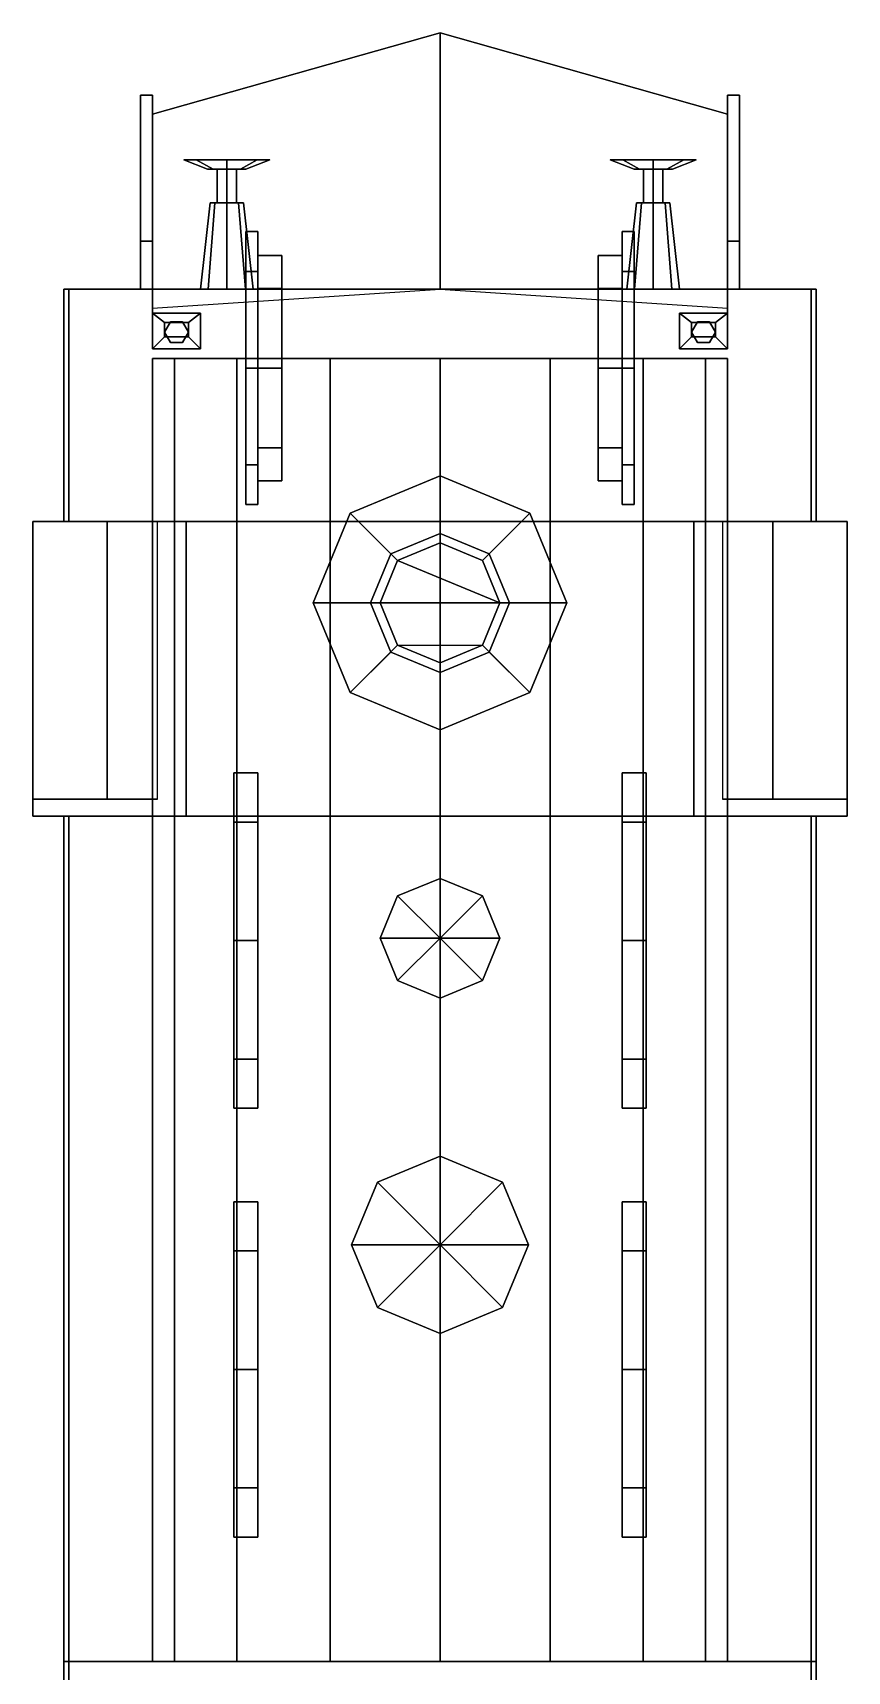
# Model space of a CAD drawing. Extents: x -1.7 to 1.7, y -6.9 to 7.3.
# Drawn here: x -1.7 to 1.7, y 0.47 to 7.31 of the extents above; entities that cross this region are included whole.
import ezdxf

# ---------------------------------------------------------------- set-up
doc = ezdxf.new("R2010")
doc.units = 0
doc.layers.get('0').update_dxf_attribs({"linetype": 'CONTINUOUS'})
doc.layers.add('BUFFER', color=1, linetype='CONTINUOUS')
doc.layers.add('WHEELS', color=2, linetype='CONTINUOUS')

msp = doc.modelspace()

# ---------------------------------------------------------------- linework, layer by layer
for points in [[(0, 7.31, 0.32), (0, 7.31, 0.23), (-1.2, 6.97, 0.23), (-1.2, 6.97, 0.32)], [(0, 6.24, 1.05), (0, 7.31, 0.32), (-1.2, 6.97, 0.32), (-1.2, 6.16, 1.05)], [(0, 7.31, 0.23), (0, 7.31, 0.32), (1.2, 6.97, 0.32), (1.2, 6.97, 0.23)], [(0, 7.31, 0.32), (0, 6.24, 1.05), (1.2, 6.16, 1.05), (1.2, 6.97, 0.32)], [(-1.25, 7.05, 0.24), (-1.25, 7.05, 0.24), (-1.25, 6.44, 1.34), (-1.25, 7.05, 1.22)], [(-1.25, 7.05, 0.24), (-1.25, 6.24, 0.24), (-1.25, 6.24, 1.34), (-1.25, 6.44, 1.34)], [(-1.25, 7.05, 1.22), (-1.25, 6.44, 1.34), (-1.2, 6.44, 1.34), (-1.2, 7.05, 1.22)], [(-1.2, 7.05, 1.22), (-1.2, 7.05, 0.24), (-1.25, 7.05, 0.24), (-1.25, 7.05, 1.22)], [(-1.2, 6.44, 1.34), (-1.2, 7.05, 0.24), (-1.2, 7.05, 0.24), (-1.2, 7.05, 1.22)], [(-1.2, 6.24, 1.34), (-1.2, 6.24, 0.24), (-1.2, 7.05, 0.24), (-1.2, 6.44, 1.34)], [(1.2, 7.05, 0.24), (1.2, 6.24, 0.24), (1.2, 6.24, 1.34), (1.2, 6.44, 1.34)], [(1.25, 7.05, 1.22), (1.25, 7.05, 0.24), (1.2, 7.05, 0.24), (1.2, 7.05, 1.22)], [(1.2, 7.05, 0.24), (1.2, 7.05, 0.24), (1.2, 6.44, 1.34), (1.2, 7.05, 1.22)], [(1.2, 7.05, 1.22), (1.2, 6.44, 1.34), (1.25, 6.44, 1.34), (1.25, 7.05, 1.22)], [(1.25, 6.24, 1.34), (1.25, 6.24, 0.24), (1.25, 7.05, 0.24), (1.25, 6.44, 1.34)], [(1.25, 6.44, 1.34), (1.25, 7.05, 0.24), (1.25, 7.05, 0.24), (1.25, 7.05, 1.22)], [(-1.2, 6.97, 0.32), (-1.2, 6.97, 0.23), (-1.2, 6.92, 0.23), (-1.2, 6.92, 0.32)], [(-1.2, 6.16, 1.05), (-1.2, 6.97, 0.32), (-1.2, 6.92, 0.32), (-1.2, 6.11, 1.05)], [(1.2, 6.97, 0.23), (1.2, 6.97, 0.32), (1.2, 6.92, 0.32), (1.2, 6.92, 0.23)], [(1.2, 6.97, 0.32), (1.2, 6.16, 1.05), (1.2, 6.11, 1.05), (1.2, 6.92, 0.32)], [(-1.25, 6.44, 1.34), (-1.25, 6.24, 1.34), (-1.2, 6.24, 1.34), (-1.2, 6.44, 1.34)], [(1.2, 6.44, 1.34), (1.2, 6.24, 1.34), (1.25, 6.24, 1.34), (1.25, 6.44, 1.34)], [(-1.57, 6.24, 1.05), (-1.57, 5.27, 1.05), (-1.57, 5.27, 1.34), (-1.57, 6.24, 1.34)], [(-1.57, 6.24, 1.34), (-1.57, 5.27, 1.34), (1.57, 5.27, 1.34), (1.57, 6.24, 1.34)], [(1.57, 6.24, 1.34), (1.57, 6.24, 1.05), (-1.57, 6.24, 1.05), (-1.57, 6.24, 1.34)], [(-1.55, 6.24, 1.05), (-1.55, 6.24, 0.2), (-1.57, 6.24, 0.2), (-1.57, 6.24, 1.05)], [(-1.57, 6.24, 0.2), (-1.57, 5.27, 0.2), (-1.57, 5.27, 1.05), (-1.57, 6.24, 1.05)], [(-1.55, 6.24, 0.2), (-1.55, 5.27, 0.2), (-1.57, 5.27, 0.2), (-1.57, 6.24, 0.2)], [(-1.55, 5.27, 1.05), (-1.55, 5.27, 0.2), (-1.55, 6.24, 0.2), (-1.55, 6.24, 1.05)], [(-1.25, 6.24, 1.05), (-1.25, 6.24, 0.24), (-1.2, 6.24, 0.24), (-1.2, 6.24, 1.05)], [(1.2, 6.24, 1.05), (1.2, 6.24, 0.24), (1.25, 6.24, 0.24), (1.25, 6.24, 1.05)], [(1.57, 6.24, 0.2), (1.57, 5.27, 0.2), (1.55, 5.27, 0.2), (1.55, 6.24, 0.2)], [(1.57, 6.24, 1.05), (1.57, 6.24, 0.2), (1.55, 6.24, 0.2), (1.55, 6.24, 1.05)], [(1.55, 6.24, 0.2), (1.55, 5.27, 0.2), (1.55, 5.27, 1.05), (1.55, 6.24, 1.05)], [(1.57, 5.27, 1.34), (1.57, 5.27, 1.05), (1.57, 6.24, 1.05), (1.57, 6.24, 1.34)], [(1.57, 5.27, 1.05), (1.57, 5.27, 0.2), (1.57, 6.24, 0.2), (1.57, 6.24, 1.05)], [(-1.05, 6.1, 1.7), (-1, 6.14, 1.66), (-1.2, 6.14, 1.66), (-1.15, 6.1, 1.7)], [(-1.2, 6.14, 1.66), (-1.2, 5.99, 1.66), (-1.15, 6.04, 1.7), (-1.15, 6.1, 1.7)], [(-1.2, 6.14, 1.46), (-1.2, 5.99, 1.46), (-1.2, 5.99, 1.66), (-1.2, 6.14, 1.66)], [(-1, 6.14, 1.66), (-1, 6.14, 1.46), (-1.2, 6.14, 1.46), (-1.2, 6.14, 1.66)], [(-1.125, 6.1033, 1.34), (-1.15, 6.06, 1.34), (-1.15, 6.06, 1.46), (-1.125, 6.1033, 1.46)], [(-1.15, 6.1, 1.7), (-1.15, 6.1, 1.75), (-1.05, 6.1, 1.75), (-1.05, 6.1, 1.7)], [(-1.05, 6.04, 1.75), (-1.05, 6.1, 1.75), (-1.15, 6.1, 1.75), (-1.15, 6.04, 1.75)], [(-1.15, 6.04, 1.75), (-1.15, 6.1, 1.75), (-1.15, 6.1, 1.7), (-1.15, 6.04, 1.7)], [(-1.075, 6.1033, 1.34), (-1.125, 6.1033, 1.34), (-1.125, 6.1033, 1.46), (-1.075, 6.1033, 1.46)], [(-1.05, 6.06, 1.34), (-1.075, 6.1033, 1.34), (-1.075, 6.1033, 1.46), (-1.05, 6.06, 1.46)], [(-1.05, 6.04, 1.7), (-1, 5.99, 1.66), (-1, 6.14, 1.66), (-1.05, 6.1, 1.7)], [(-1.05, 6.1, 1.7), (-1.05, 6.1, 1.75), (-1.05, 6.04, 1.75), (-1.05, 6.04, 1.7)], [(-1, 5.99, 1.66), (-1, 5.99, 1.46), (-1, 6.14, 1.46), (-1, 6.14, 1.66)], [(1, 6.14, 1.46), (1, 5.99, 1.46), (1, 5.99, 1.66), (1, 6.14, 1.66)], [(1.2, 6.14, 1.66), (1.2, 6.14, 1.46), (1, 6.14, 1.46), (1, 6.14, 1.66)], [(1.15, 6.1, 1.7), (1.2, 6.14, 1.66), (1, 6.14, 1.66), (1.05, 6.1, 1.7)], [(1, 6.14, 1.66), (1, 5.99, 1.66), (1.05, 6.04, 1.7), (1.05, 6.1, 1.7)], [(1.075, 6.1033, 1.34), (1.05, 6.06, 1.34), (1.05, 6.06, 1.46), (1.075, 6.1033, 1.46)], [(1.05, 6.04, 1.75), (1.05, 6.1, 1.75), (1.05, 6.1, 1.7), (1.05, 6.04, 1.7)], [(1.05, 6.1, 1.7), (1.05, 6.1, 1.75), (1.15, 6.1, 1.75), (1.15, 6.1, 1.7)], [(1.15, 6.04, 1.75), (1.15, 6.1, 1.75), (1.05, 6.1, 1.75), (1.05, 6.04, 1.75)], [(1.125, 6.1033, 1.34), (1.075, 6.1033, 1.34), (1.075, 6.1033, 1.46), (1.125, 6.1033, 1.46)], [(1.15, 6.06, 1.34), (1.125, 6.1033, 1.34), (1.125, 6.1033, 1.46), (1.15, 6.06, 1.46)], [(1.15, 6.04, 1.7), (1.2, 5.99, 1.66), (1.2, 6.14, 1.66), (1.15, 6.1, 1.7)], [(1.15, 6.1, 1.7), (1.15, 6.1, 1.75), (1.15, 6.04, 1.75), (1.15, 6.04, 1.7)], [(1.2, 5.99, 1.66), (1.2, 5.99, 1.46), (1.2, 6.14, 1.46), (1.2, 6.14, 1.66)], [(-1.15, 6.04, 1.7), (-1.2, 5.99, 1.66), (-1, 5.99, 1.66), (-1.05, 6.04, 1.7)], [(-1.15, 6.06, 1.34), (-1.125, 6.0167, 1.34), (-1.125, 6.0167, 1.46), (-1.15, 6.06, 1.46)], [(-1.05, 6.04, 1.7), (-1.05, 6.04, 1.75), (-1.15, 6.04, 1.75), (-1.15, 6.04, 1.7)], [(-1.075, 6.0167, 1.34), (-1.05, 6.06, 1.34), (-1.05, 6.06, 1.46), (-1.075, 6.0167, 1.46)], [(1.05, 6.04, 1.7), (1, 5.99, 1.66), (1.2, 5.99, 1.66), (1.15, 6.04, 1.7)], [(1.05, 6.06, 1.34), (1.075, 6.0167, 1.34), (1.075, 6.0167, 1.46), (1.05, 6.06, 1.46)], [(1.15, 6.04, 1.7), (1.15, 6.04, 1.75), (1.05, 6.04, 1.75), (1.05, 6.04, 1.7)], [(1.125, 6.0167, 1.34), (1.15, 6.06, 1.34), (1.15, 6.06, 1.46), (1.125, 6.0167, 1.46)], [(-1.2, 5.99, 1.66), (-1.2, 5.99, 1.46), (-1, 5.99, 1.46), (-1, 5.99, 1.66)], [(-1.125, 6.0167, 1.34), (-1.075, 6.0167, 1.34), (-1.075, 6.0167, 1.46), (-1.125, 6.0167, 1.46)], [(1, 5.99, 1.66), (1, 5.99, 1.46), (1.2, 5.99, 1.46), (1.2, 5.99, 1.66)], [(1.075, 6.0167, 1.34), (1.125, 6.0167, 1.34), (1.125, 6.0167, 1.46), (1.075, 6.0167, 1.46)], [(-1.1087, 5.95, 2.0692), (-1.2, 5.95, 1.61), (-1.2, 0.51, 1.61), (-1.1087, 0.51, 2.0692)], [(-1.2, 5.95, 1.61), (-1.2, 5.95, 1.34), (-1.2, 0.51, 1.34), (-1.2, 0.51, 1.61)], [(1.2, 5.95, 1.61), (1.2, 5.95, 1.34), (-1.2, 5.95, 1.34), (-1.2, 5.95, 1.61)], [(1.1087, 5.95, 2.0692), (1.2, 5.95, 1.61), (-1.2, 5.95, 1.61), (-1.1087, 5.95, 2.0692)], [(-0.8485, 5.95, 2.4585), (-1.1087, 5.95, 2.0692), (-1.1087, 0.51, 2.0692), (-0.8485, 0.51, 2.4585)], [(0.8485, 5.95, 2.4585), (1.1087, 5.95, 2.0692), (-1.1087, 5.95, 2.0692), (-0.8485, 5.95, 2.4585)], [(-0.4592, 5.95, 2.7187), (-0.8485, 5.95, 2.4585), (-0.8485, 0.51, 2.4585), (-0.4592, 0.51, 2.7187)], [(0.4592, 5.95, 2.7187), (0.8485, 5.95, 2.4585), (-0.8485, 5.95, 2.4585), (-0.4592, 5.95, 2.7187)], [(0, 5.95, 2.81), (-0.4592, 5.95, 2.7187), (-0.4592, 0.51, 2.7187), (0, 0.51, 2.81)], [(0, 5.95, 2.81), (0.4592, 5.95, 2.7187), (-0.4592, 5.95, 2.7187), (0, 5.95, 2.81)], [(0.4592, 5.95, 2.7187), (0, 5.95, 2.81), (0, 0.51, 2.81), (0.4592, 0.51, 2.7187)], [(0.8485, 5.95, 2.4585), (0.4592, 5.95, 2.7187), (0.4592, 0.51, 2.7187), (0.8485, 0.51, 2.4585)], [(1.1087, 5.95, 2.0692), (0.8485, 5.95, 2.4585), (0.8485, 0.51, 2.4585), (1.1087, 0.51, 2.0692)], [(1.2, 5.95, 1.61), (1.1087, 5.95, 2.0692), (1.1087, 0.51, 2.0692), (1.2, 0.51, 1.61)], [(1.2, 5.95, 1.34), (1.2, 5.95, 1.61), (1.2, 0.51, 1.61), (1.2, 0.51, 1.34)], [(0, 5.22, 3.26), (-0.2051, 5.1351, 3.26), (-0.3748, 5.3048, 3.84), (0, 5.46, 3.84)], [(0, 5.46, 4.28), (-0.3748, 5.3048, 4.28), (-0.1768, 5.1068, 4.36), (0, 5.18, 4.36)], [(0, 5.46, 3.84), (-0.3748, 5.3048, 3.84), (-0.3748, 5.3048, 4.28), (0, 5.46, 4.28)], [(0.2051, 5.1351, 3.26), (0, 5.22, 3.26), (0, 5.46, 3.84), (0.3748, 5.3048, 3.84)], [(0.3748, 5.3048, 4.28), (0, 5.46, 4.28), (0, 5.18, 4.36), (0.1768, 5.1068, 4.36)], [(0.3748, 5.3048, 3.84), (0, 5.46, 3.84), (0, 5.46, 4.28), (0.3748, 5.3048, 4.28)], [(-1.18, 5.27, 1.7), (-1.2, 5.27, 1.39), (-1.7, 5.27, 1.39), (-1.39, 5.27, 1.7)], [(-1.39, 5.27, 1.7), (-1.7, 5.27, 1.39), (-1.7, 4.11, 1.39), (-1.39, 4.11, 1.7)], [(-1.7, 5.27, 1.39), (-1.7, 5.27, 0.33), (-1.7, 4.04, 0.33), (-1.7, 4.04, 1.39)], [(-1.06, 5.27, 1.39), (-1.06, 5.27, 0.33), (-1.7, 5.27, 0.33), (-1.7, 5.27, 1.39)], [(-1.7, 4.04, 0.33), (-1.7, 5.27, 0.33), (-1.06, 5.27, 0.33), (-1.06, 4.04, 0.33)], [(-1.06, 4.04, 1.39), (-1.06, 5.27, 1.39), (-1.7, 5.27, 1.39), (-1.7, 4.04, 1.39)], [(-1.57, 5.27, 1.34), (-1.57, 5.27, 1.05), (1.57, 5.27, 1.05), (1.57, 5.27, 1.34)], [(-1.57, 5.27, 0.33), (-1.57, 5.27, 0.2), (-1.55, 5.27, 0.2), (-1.55, 5.27, 0.33)], [(-1.18, 4.11, 1.7), (-1.18, 5.27, 1.7), (-1.39, 5.27, 1.7), (-1.39, 4.11, 1.7)], [(-0.2051, 5.1351, 3.26), (-0.29, 4.93, 3.26), (-0.53, 4.93, 3.84), (-0.3748, 5.3048, 3.84)], [(-0.3748, 5.3048, 4.28), (-0.53, 4.93, 4.28), (-0.25, 4.93, 4.36), (-0.1768, 5.1068, 4.36)], [(-0.3748, 5.3048, 3.84), (-0.53, 4.93, 3.84), (-0.53, 4.93, 4.28), (-0.3748, 5.3048, 4.28)], [(0.53, 4.93, 4.28), (0.3748, 5.3048, 4.28), (0.1768, 5.1068, 4.36), (0.25, 4.93, 4.36)], [(0.29, 4.93, 3.26), (0.2051, 5.1351, 3.26), (0.3748, 5.3048, 3.84), (0.53, 4.93, 3.84)], [(0.53, 4.93, 3.84), (0.3748, 5.3048, 3.84), (0.3748, 5.3048, 4.28), (0.53, 4.93, 4.28)], [(1.7, 5.27, 1.39), (1.7, 5.27, 0.33), (1.06, 5.27, 0.33), (1.06, 5.27, 1.39)], [(1.7, 5.27, 0.33), (1.7, 4.04, 0.33), (1.06, 4.04, 0.33), (1.06, 5.27, 0.33)], [(1.06, 5.27, 1.39), (1.06, 4.04, 1.39), (1.7, 4.04, 1.39), (1.7, 5.27, 1.39)], [(1.18, 5.27, 1.7), (1.18, 4.11, 1.7), (1.39, 4.11, 1.7), (1.39, 5.27, 1.7)], [(1.39, 5.27, 1.7), (1.7, 5.27, 1.39), (1.2, 5.27, 1.39), (1.18, 5.27, 1.7)], [(1.39, 4.11, 1.7), (1.7, 4.11, 1.39), (1.7, 5.27, 1.39), (1.39, 5.27, 1.7)], [(1.55, 5.27, 0.33), (1.55, 5.27, 0.2), (1.57, 5.27, 0.2), (1.57, 5.27, 0.33)], [(1.7, 4.04, 1.39), (1.7, 4.04, 0.33), (1.7, 5.27, 0.33), (1.7, 5.27, 1.39)], [(0, 5.22, 2.81), (-0.2051, 5.1351, 2.76), (-0.2051, 5.1351, 3.26), (0, 5.22, 3.26)], [(0.2051, 5.1351, 2.76), (0, 5.22, 2.81), (0, 5.22, 3.26), (0.2051, 5.1351, 3.26)], [(-0.2051, 5.1351, 2.76), (-0.29, 4.93, 2.75), (-0.29, 4.93, 3.26), (-0.2051, 5.1351, 3.26)], [(0, 5.18, 4.36), (-0.1768, 5.1068, 4.36), (-0.1768, 5.1068, 4.56), (0, 5.18, 4.56)], [(0.1768, 5.1068, 4.56), (0, 5.18, 4.56), (-0.1768, 5.1068, 4.56), (0.25, 4.93, 4.56)], [(0.1768, 5.1068, 4.36), (0, 5.18, 4.36), (0, 5.18, 4.56), (0.1768, 5.1068, 4.56)], [(0.29, 4.93, 2.75), (0.2051, 5.1351, 2.76), (0.2051, 5.1351, 3.26), (0.29, 4.93, 3.26)], [(-0.1768, 5.1068, 4.36), (-0.25, 4.93, 4.36), (-0.25, 4.93, 4.56), (-0.1768, 5.1068, 4.56)], [(0.25, 4.93, 4.56), (-0.1768, 5.1068, 4.56), (-0.25, 4.93, 4.56), (0.25, 4.93, 4.56)], [(0.25, 4.93, 4.36), (0.1768, 5.1068, 4.36), (0.1768, 5.1068, 4.56), (0.25, 4.93, 4.56)], [(-0.29, 4.93, 3.26), (-0.2051, 4.7249, 3.26), (-0.3748, 4.5552, 3.84), (-0.53, 4.93, 3.84)], [(-0.53, 4.93, 4.28), (-0.3748, 4.5552, 4.28), (-0.1768, 4.7532, 4.36), (-0.25, 4.93, 4.36)], [(-0.53, 4.93, 3.84), (-0.3748, 4.5552, 3.84), (-0.3748, 4.5552, 4.28), (-0.53, 4.93, 4.28)], [(-0.29, 4.93, 2.75), (-0.2051, 4.7249, 2.76), (-0.2051, 4.7249, 3.26), (-0.29, 4.93, 3.26)], [(-0.25, 4.93, 4.36), (-0.1768, 4.7532, 4.36), (-0.1768, 4.7532, 4.47), (-0.25, 4.93, 4.56)], [(0.25, 4.93, 4.56), (-0.25, 4.93, 4.56), (-0.1768, 4.7532, 4.47), (0.1768, 4.7532, 4.47)], [(0.1768, 4.7532, 4.36), (0.25, 4.93, 4.36), (0.25, 4.93, 4.56), (0.1768, 4.7532, 4.47)], [(0.3748, 4.5552, 4.28), (0.53, 4.93, 4.28), (0.25, 4.93, 4.36), (0.1768, 4.7532, 4.36)], [(0.2051, 4.7249, 3.26), (0.29, 4.93, 3.26), (0.53, 4.93, 3.84), (0.3748, 4.5552, 3.84)], [(0.2051, 4.7249, 2.76), (0.29, 4.93, 2.75), (0.29, 4.93, 3.26), (0.2051, 4.7249, 3.26)], [(0.3748, 4.5552, 3.84), (0.53, 4.93, 3.84), (0.53, 4.93, 4.28), (0.3748, 4.5552, 4.28)], [(-0.3748, 4.5552, 4.28), (0, 4.4, 4.28), (0, 4.68, 4.36), (-0.1768, 4.7532, 4.36)], [(-0.2051, 4.7249, 3.26), (0, 4.64, 3.26), (0, 4.4, 3.84), (-0.3748, 4.5552, 3.84)], [(-0.2051, 4.7249, 2.76), (0, 4.64, 2.81), (0, 4.64, 3.26), (-0.2051, 4.7249, 3.26)], [(-0.1768, 4.7532, 4.36), (0, 4.68, 4.36), (0, 4.68, 4.45), (-0.1768, 4.7532, 4.47)], [(0, 4.68, 4.36), (0.1768, 4.7532, 4.36), (0.1768, 4.7532, 4.47), (0, 4.68, 4.45)], [(0, 4.4, 4.28), (0.3748, 4.5552, 4.28), (0.1768, 4.7532, 4.36), (0, 4.68, 4.36)], [(0, 4.64, 3.26), (0.2051, 4.7249, 3.26), (0.3748, 4.5552, 3.84), (0, 4.4, 3.84)], [(0, 4.64, 2.81), (0.2051, 4.7249, 2.76), (0.2051, 4.7249, 3.26), (0, 4.64, 3.26)], [(-0.3748, 4.5552, 3.84), (0, 4.4, 3.84), (0, 4.4, 4.28), (-0.3748, 4.5552, 4.28)], [(0, 4.4, 3.84), (0.3748, 4.5552, 3.84), (0.3748, 4.5552, 4.28), (0, 4.4, 4.28)], [(-1.39, 4.11, 1.7), (-1.7, 4.11, 1.39), (-1.2, 4.11, 1.39), (-1.18, 4.11, 1.7)], [(1.18, 4.11, 1.7), (1.2, 4.11, 1.39), (1.7, 4.11, 1.39), (1.39, 4.11, 1.7)], [(-1.7, 4.04, 1.39), (-1.7, 4.04, 0.33), (-1.06, 4.04, 0.33), (-1.06, 4.04, 1.39)], [(-1.57, 4.04, 1.05), (-1.57, 0.51, 1.05), (-1.57, 0.51, 1.34), (-1.57, 4.04, 1.34)], [(1.57, 4.04, 1.34), (1.57, 4.04, 1.05), (-1.57, 4.04, 1.05), (-1.57, 4.04, 1.34)], [(-1.57, 4.04, 1.34), (-1.57, 0.51, 1.34), (1.57, 0.51, 1.34), (1.57, 4.04, 1.34)], [(-1.57, 4.04, 0.48), (-1.57, -1.09, 0.48), (-1.57, -1.09, 1.05), (-1.57, 4.04, 1.05)], [(-1.55, 4.04, 0.48), (-1.55, -1.09, 0.48), (-1.57, -1.09, 0.48), (-1.57, 4.04, 0.48)], [(-1.55, -1.09, 1.05), (-1.55, -1.09, 0.48), (-1.55, 4.04, 0.48), (-1.55, 4.04, 1.05)], [(1.06, 4.04, 1.39), (1.06, 4.04, 0.33), (1.7, 4.04, 0.33), (1.7, 4.04, 1.39)], [(1.55, 4.04, 0.48), (1.55, -1.09, 0.48), (1.55, -1.09, 1.05), (1.55, 4.04, 1.05)], [(1.57, 4.04, 0.48), (1.57, -1.09, 0.48), (1.55, -1.09, 0.48), (1.55, 4.04, 0.48)], [(1.57, 0.51, 1.34), (1.57, 0.51, 1.05), (1.57, 4.04, 1.05), (1.57, 4.04, 1.34)], [(1.57, -1.09, 1.05), (1.57, -1.09, 0.48), (1.57, 4.04, 0.48), (1.57, 4.04, 1.05)], [(0, 3.78, 2.81), (-0.1768, 3.7068, 2.77), (-0.1768, 3.7068, 3.18), (0, 3.78, 3.18)], [(0, 3.78, 3.18), (-0.1768, 3.7068, 3.18), (0, 3.53, 3.22)], [(0.1768, 3.7068, 2.77), (0, 3.78, 2.81), (0, 3.78, 3.18), (0.1768, 3.7068, 3.18)], [(0.1768, 3.7068, 3.18), (0, 3.78, 3.18), (0, 3.53, 3.22)], [(-0.1768, 3.7068, 2.77), (-0.25, 3.53, 2.76), (-0.25, 3.53, 3.18), (-0.1768, 3.7068, 3.18)], [(-0.1768, 3.7068, 3.18), (-0.25, 3.53, 3.18), (0, 3.53, 3.22)], [(0.25, 3.53, 3.18), (0.1768, 3.7068, 3.18), (0, 3.53, 3.22)], [(0.25, 3.53, 2.76), (0.1768, 3.7068, 2.77), (0.1768, 3.7068, 3.18), (0.25, 3.53, 3.18)], [(-0.25, 3.53, 2.76), (-0.1768, 3.3532, 2.77), (-0.1768, 3.3532, 3.18), (-0.25, 3.53, 3.18)], [(-0.25, 3.53, 3.18), (-0.1768, 3.3532, 3.18), (0, 3.53, 3.22)], [(-0.1768, 3.3532, 3.18), (0, 3.28, 3.18), (0, 3.53, 3.22)], [(0, 3.28, 3.18), (0.1768, 3.3532, 3.18), (0, 3.53, 3.22)], [(0.1768, 3.3532, 3.18), (0.25, 3.53, 3.18), (0, 3.53, 3.22)], [(0.1768, 3.3532, 2.77), (0.25, 3.53, 2.76), (0.25, 3.53, 3.18), (0.1768, 3.3532, 3.18)], [(-0.1768, 3.3532, 2.77), (0, 3.28, 2.81), (0, 3.28, 3.18), (-0.1768, 3.3532, 3.18)], [(0, 3.28, 2.81), (0.1768, 3.3532, 2.77), (0.1768, 3.3532, 3.18), (0, 3.28, 3.18)], [(0, 2.62, 2.81), (-0.2616, 2.5116, 2.75), (-0.2616, 2.5116, 3.64), (0, 2.62, 3.64)], [(0, 2.62, 3.64), (-0.2616, 2.5116, 3.64), (0, 2.25, 3.71)], [(0.2616, 2.5116, 2.75), (0, 2.62, 2.81), (0, 2.62, 3.64), (0.2616, 2.5116, 3.64)], [(0.2616, 2.5116, 3.64), (0, 2.62, 3.64), (0, 2.25, 3.71)], [(-0.2616, 2.5116, 2.75), (-0.37, 2.25, 2.73), (-0.37, 2.25, 3.64), (-0.2616, 2.5116, 3.64)], [(-0.2616, 2.5116, 3.64), (-0.37, 2.25, 3.64), (0, 2.25, 3.71)], [(0.37, 2.25, 3.64), (0.2616, 2.5116, 3.64), (0, 2.25, 3.71)], [(0.37, 2.25, 2.73), (0.2616, 2.5116, 2.75), (0.2616, 2.5116, 3.64), (0.37, 2.25, 3.64)], [(-0.37, 2.25, 2.73), (-0.2616, 1.9884, 2.75), (-0.2616, 1.9884, 3.64), (-0.37, 2.25, 3.64)], [(-0.37, 2.25, 3.64), (-0.2616, 1.9884, 3.64), (0, 2.25, 3.71)], [(-0.2616, 1.9884, 3.64), (0, 1.88, 3.64), (0, 2.25, 3.71)], [(0, 1.88, 3.64), (0.2616, 1.9884, 3.64), (0, 2.25, 3.71)], [(0.2616, 1.9884, 3.64), (0.37, 2.25, 3.64), (0, 2.25, 3.71)], [(0.2616, 1.9884, 2.75), (0.37, 2.25, 2.73), (0.37, 2.25, 3.64), (0.2616, 1.9884, 3.64)], [(-0.2616, 1.9884, 2.75), (0, 1.88, 2.81), (0, 1.88, 3.64), (-0.2616, 1.9884, 3.64)], [(0, 1.88, 2.81), (0.2616, 1.9884, 2.75), (0.2616, 1.9884, 3.64), (0, 1.88, 3.64)], [(-1.57, 0.51, 1.05), (-1.57, -6.08, 1.05), (-1.57, -6.08, 2.64), (-1.57, -5.45, 2.64)], [(-1.57, 0.51, 1.05), (-1.57, -5.45, 2.64), (-1.57, -5.45, 3.49), (-1.57, 0.51, 3.49)], [(-1.57, 0.51, 3.49), (-1.57, -5.45, 3.49), (1.57, -5.45, 3.49), (1.57, 0.51, 3.49)], [(1.57, 0.51, 3.49), (1.57, 0.51, 1.34), (-1.57, 0.51, 1.34), (-1.57, 0.51, 3.49)], [(1.57, -6.08, 2.64), (1.57, -6.08, 1.05), (1.57, 0.51, 1.05), (1.57, -5.45, 2.64)], [(1.57, -5.45, 3.49), (1.57, -5.45, 2.64), (1.57, 0.51, 1.05), (1.57, 0.51, 3.49)]]:
    msp.add_3dface(points)
at = {"layer": 'BUFFER'}
for points in [[(-0.97, 6.74, 1.23), (-0.9466, 6.74, 1.2866), (-1.0173, 6.78, 1.3573), (-1.07, 6.78, 1.23)], [(-0.9466, 6.74, 1.1734), (-0.97, 6.74, 1.23), (-1.07, 6.78, 1.23), (-1.0173, 6.78, 1.1027)], [(-1.0173, 6.78, 1.3573), (-0.89, 6.78, 1.05), (-1.0173, 6.78, 1.1027), (-1.07, 6.78, 1.23)], [(-0.9466, 6.74, 1.2866), (-0.89, 6.74, 1.31), (-0.89, 6.78, 1.41), (-1.0173, 6.78, 1.3573)], [(-0.89, 6.78, 1.41), (-0.7627, 6.78, 1.1027), (-0.89, 6.78, 1.05), (-1.0173, 6.78, 1.3573)], [(-0.89, 6.74, 1.15), (-0.9466, 6.74, 1.1734), (-1.0173, 6.78, 1.1027), (-0.89, 6.78, 1.05)], [(-0.89, 6.74, 1.31), (-0.8334, 6.74, 1.2866), (-0.7627, 6.78, 1.3573), (-0.89, 6.78, 1.41)], [(-0.7627, 6.78, 1.3573), (-0.71, 6.78, 1.23), (-0.7627, 6.78, 1.1027), (-0.89, 6.78, 1.41)], [(-0.8334, 6.74, 1.1734), (-0.89, 6.74, 1.15), (-0.89, 6.78, 1.05), (-0.7627, 6.78, 1.1027)], [(-0.8334, 6.74, 1.2866), (-0.81, 6.74, 1.23), (-0.71, 6.78, 1.23), (-0.7627, 6.78, 1.3573)], [(-0.81, 6.74, 1.23), (-0.8334, 6.74, 1.1734), (-0.7627, 6.78, 1.1027), (-0.71, 6.78, 1.23)], [(0.81, 6.74, 1.23), (0.8334, 6.74, 1.2866), (0.7627, 6.78, 1.3573), (0.71, 6.78, 1.23)], [(0.8334, 6.74, 1.1734), (0.81, 6.74, 1.23), (0.71, 6.78, 1.23), (0.7627, 6.78, 1.1027)], [(0.7627, 6.78, 1.3573), (0.89, 6.78, 1.05), (0.7627, 6.78, 1.1027), (0.71, 6.78, 1.23)], [(0.89, 6.78, 1.41), (1.0173, 6.78, 1.1027), (0.89, 6.78, 1.05), (0.7627, 6.78, 1.3573)], [(0.8334, 6.74, 1.2866), (0.89, 6.74, 1.31), (0.89, 6.78, 1.41), (0.7627, 6.78, 1.3573)], [(0.89, 6.74, 1.15), (0.8334, 6.74, 1.1734), (0.7627, 6.78, 1.1027), (0.89, 6.78, 1.05)], [(1.0173, 6.78, 1.3573), (1.07, 6.78, 1.23), (1.0173, 6.78, 1.1027), (0.89, 6.78, 1.41)], [(0.89, 6.74, 1.31), (0.9466, 6.74, 1.2866), (1.0173, 6.78, 1.3573), (0.89, 6.78, 1.41)], [(0.9466, 6.74, 1.1734), (0.89, 6.74, 1.15), (0.89, 6.78, 1.05), (1.0173, 6.78, 1.1027)], [(0.9466, 6.74, 1.2866), (0.97, 6.74, 1.23), (1.07, 6.78, 1.23), (1.0173, 6.78, 1.3573)], [(0.97, 6.74, 1.23), (0.9466, 6.74, 1.1734), (1.0173, 6.78, 1.1027), (1.07, 6.78, 1.23)], [(-0.89, 6.74, 1.15), (-0.9466, 6.74, 1.2866), (-0.97, 6.74, 1.23), (-0.9466, 6.74, 1.1734)], [(-0.8334, 6.74, 1.1734), (-0.89, 6.74, 1.31), (-0.9466, 6.74, 1.2866), (-0.89, 6.74, 1.15)], [(-0.89, 6.74, 1.27), (-0.93, 6.74, 1.23), (-0.93, 6.6, 1.23), (-0.89, 6.6, 1.27)], [(-0.93, 6.74, 1.23), (-0.89, 6.74, 1.19), (-0.89, 6.6, 1.19), (-0.93, 6.6, 1.23)], [(-0.81, 6.74, 1.23), (-0.8334, 6.74, 1.2866), (-0.89, 6.74, 1.31), (-0.8334, 6.74, 1.1734)], [(-0.85, 6.74, 1.23), (-0.89, 6.74, 1.27), (-0.89, 6.6, 1.27), (-0.85, 6.6, 1.23)], [(-0.89, 6.74, 1.19), (-0.85, 6.74, 1.23), (-0.85, 6.6, 1.23), (-0.89, 6.6, 1.19)], [(0.89, 6.74, 1.15), (0.8334, 6.74, 1.2866), (0.81, 6.74, 1.23), (0.8334, 6.74, 1.1734)], [(0.9466, 6.74, 1.1734), (0.89, 6.74, 1.31), (0.8334, 6.74, 1.2866), (0.89, 6.74, 1.15)], [(0.85, 6.74, 1.23), (0.89, 6.74, 1.19), (0.89, 6.6, 1.19), (0.85, 6.6, 1.23)], [(0.89, 6.74, 1.27), (0.85, 6.74, 1.23), (0.85, 6.6, 1.23), (0.89, 6.6, 1.27)], [(0.97, 6.74, 1.23), (0.9466, 6.74, 1.2866), (0.89, 6.74, 1.31), (0.9466, 6.74, 1.1734)], [(0.89, 6.74, 1.19), (0.93, 6.74, 1.23), (0.93, 6.6, 1.23), (0.89, 6.6, 1.19)], [(0.93, 6.74, 1.23), (0.89, 6.74, 1.27), (0.89, 6.6, 1.27), (0.93, 6.6, 1.23)], [(-1, 6.24, 1.23), (-0.9678, 6.24, 1.3078), (-0.9395, 6.6, 1.2795), (-0.96, 6.6, 1.23)], [(-0.9678, 6.24, 1.1522), (-1, 6.24, 1.23), (-0.96, 6.6, 1.23), (-0.9395, 6.6, 1.1805)], [(-0.9678, 6.24, 1.3078), (-0.89, 6.24, 1.34), (-0.89, 6.6, 1.3), (-0.9395, 6.6, 1.2795)], [(-0.89, 6.24, 1.12), (-0.9678, 6.24, 1.1522), (-0.9395, 6.6, 1.1805), (-0.89, 6.6, 1.16)], [(-0.96, 6.6, 1.23), (-0.9395, 6.6, 1.2795), (-0.89, 6.6, 1.3), (-0.9395, 6.6, 1.1805)], [(-0.9395, 6.6, 1.1805), (-0.89, 6.6, 1.3), (-0.8405, 6.6, 1.2795), (-0.89, 6.6, 1.16)], [(-0.89, 6.24, 1.34), (-0.8122, 6.24, 1.3078), (-0.8405, 6.6, 1.2795), (-0.89, 6.6, 1.3)], [(-0.8122, 6.24, 1.1522), (-0.89, 6.24, 1.12), (-0.89, 6.6, 1.16), (-0.8405, 6.6, 1.1805)], [(-0.89, 6.6, 1.16), (-0.8405, 6.6, 1.2795), (-0.82, 6.6, 1.23), (-0.8405, 6.6, 1.1805)], [(-0.8122, 6.24, 1.3078), (-0.78, 6.24, 1.23), (-0.82, 6.6, 1.23), (-0.8405, 6.6, 1.2795)], [(-0.78, 6.24, 1.23), (-0.8122, 6.24, 1.1522), (-0.8405, 6.6, 1.1805), (-0.82, 6.6, 1.23)], [(0.78, 6.24, 1.23), (0.8122, 6.24, 1.3078), (0.8405, 6.6, 1.2795), (0.82, 6.6, 1.23)], [(0.8122, 6.24, 1.1522), (0.78, 6.24, 1.23), (0.82, 6.6, 1.23), (0.8405, 6.6, 1.1805)], [(0.8122, 6.24, 1.3078), (0.89, 6.24, 1.34), (0.89, 6.6, 1.3), (0.8405, 6.6, 1.2795)], [(0.89, 6.24, 1.12), (0.8122, 6.24, 1.1522), (0.8405, 6.6, 1.1805), (0.89, 6.6, 1.16)], [(0.82, 6.6, 1.23), (0.8405, 6.6, 1.2795), (0.89, 6.6, 1.3), (0.8405, 6.6, 1.1805)], [(0.8405, 6.6, 1.1805), (0.89, 6.6, 1.3), (0.9395, 6.6, 1.2795), (0.89, 6.6, 1.16)], [(0.89, 6.24, 1.34), (0.9678, 6.24, 1.3078), (0.9395, 6.6, 1.2795), (0.89, 6.6, 1.3)], [(0.89, 6.6, 1.16), (0.9395, 6.6, 1.2795), (0.96, 6.6, 1.23), (0.9395, 6.6, 1.1805)], [(0.9678, 6.24, 1.1522), (0.89, 6.24, 1.12), (0.89, 6.6, 1.16), (0.9395, 6.6, 1.1805)], [(0.9678, 6.24, 1.3078), (1, 6.24, 1.23), (0.96, 6.6, 1.23), (0.9395, 6.6, 1.2795)], [(1, 6.24, 1.23), (0.9678, 6.24, 1.1522), (0.9395, 6.6, 1.1805), (0.96, 6.6, 1.23)]]:
    msp.add_3dface(points, dxfattribs=at)
at = {"layer": 'WHEELS'}
for points in [[(-0.81, 5.34, 0.47), (-0.81, 6.3131, 0.8731), (-0.81, 6.48, 0.47), (-0.81, 5.5069, 0.0669)], [(-0.76, 6.3131, 0.8731), (-0.76, 6.48, 0.47), (-0.81, 6.48, 0.47), (-0.81, 6.3131, 0.8731)], [(-0.76, 6.48, 0.47), (-0.76, 6.3131, 0.0669), (-0.81, 6.3131, 0.0669), (-0.81, 6.48, 0.47)], [(-0.81, 5.5069, 0.0669), (-0.81, 6.48, 0.47), (-0.81, 6.3131, 0.0669), (-0.81, 5.91, -0.1)], [(-0.76, 6.2423, 0.8023), (-0.76, 6.38, 0.47), (-0.76, 6.48, 0.47), (-0.76, 6.3131, 0.8731)], [(-0.76, 6.38, 0.47), (-0.76, 6.2423, 0.1377), (-0.76, 6.3131, 0.0669), (-0.76, 6.48, 0.47)], [(0.76, 6.48, 0.47), (0.76, 6.3131, 0.8731), (0.81, 6.3131, 0.8731), (0.81, 6.48, 0.47)], [(0.76, 6.38, 0.47), (0.76, 6.2423, 0.8023), (0.76, 6.3131, 0.8731), (0.76, 6.48, 0.47)], [(0.76, 6.3131, 0.0669), (0.76, 6.48, 0.47), (0.81, 6.48, 0.47), (0.81, 6.3131, 0.0669)], [(0.76, 6.2423, 0.1377), (0.76, 6.38, 0.47), (0.76, 6.48, 0.47), (0.76, 6.3131, 0.0669)], [(0.81, 6.48, 0.47), (0.81, 5.5069, 0.8731), (0.81, 5.34, 0.47), (0.81, 6.3131, 0.0669)], [(0.81, 6.3131, 0.8731), (0.81, 5.91, 1.04), (0.81, 5.5069, 0.8731), (0.81, 6.48, 0.47)], [(-0.66, 6.38, 0.47), (-0.66, 6.2423, 0.1377), (-0.76, 6.2423, 0.1377), (-0.76, 6.38, 0.47)], [(-0.66, 6.2423, 0.8023), (-0.66, 6.38, 0.47), (-0.76, 6.38, 0.47), (-0.76, 6.2423, 0.8023)], [(-0.66, 6.38, 0.47), (-0.66, 5.5777, 0.1377), (-0.66, 5.91), (-0.66, 6.2423, 0.1377)], [(-0.66, 6.2423, 0.8023), (-0.66, 5.44, 0.47), (-0.66, 5.5777, 0.1377), (-0.66, 6.38, 0.47)], [(0.66, 5.91, 0.94), (0.66, 6.2423, 0.8023), (0.66, 6.38, 0.47), (0.66, 5.5777, 0.8023)], [(0.66, 6.2423, 0.1377), (0.66, 6.38, 0.47), (0.76, 6.38, 0.47), (0.76, 6.2423, 0.1377)], [(0.66, 5.5777, 0.8023), (0.66, 6.38, 0.47), (0.66, 6.2423, 0.1377), (0.66, 5.44, 0.47)], [(0.66, 6.38, 0.47), (0.66, 6.2423, 0.8023), (0.76, 6.2423, 0.8023), (0.76, 6.38, 0.47)], [(-0.81, 5.5069, 0.8731), (-0.81, 5.91, 1.04), (-0.81, 6.3131, 0.8731), (-0.81, 5.34, 0.47)], [(-0.76, 6.3131, 0.0669), (-0.76, 5.91, -0.1), (-0.81, 5.91, -0.1), (-0.81, 6.3131, 0.0669)], [(-0.76, 5.91, 1.04), (-0.76, 6.3131, 0.8731), (-0.81, 6.3131, 0.8731), (-0.81, 5.91, 1.04)], [(-0.76, 5.91, 0.94), (-0.76, 6.2423, 0.8023), (-0.76, 6.3131, 0.8731), (-0.76, 5.91, 1.04)], [(-0.76, 6.2423, 0.1377), (-0.76, 5.91), (-0.76, 5.91, -0.1), (-0.76, 6.3131, 0.0669)], [(0.76, 6.2423, 0.8023), (0.76, 5.91, 0.94), (0.76, 5.91, 1.04), (0.76, 6.3131, 0.8731)], [(0.76, 5.91, -0.1), (0.76, 6.3131, 0.0669), (0.81, 6.3131, 0.0669), (0.81, 5.91, -0.1)], [(0.76, 5.91), (0.76, 6.2423, 0.1377), (0.76, 6.3131, 0.0669), (0.76, 5.91, -0.1)], [(0.76, 6.3131, 0.8731), (0.76, 5.91, 1.04), (0.81, 5.91, 1.04), (0.81, 6.3131, 0.8731)], [(0.81, 6.3131, 0.0669), (0.81, 5.34, 0.47), (0.81, 5.5069, 0.0669), (0.81, 5.91, -0.1)], [(-0.66, 5.91, 0.94), (-0.66, 6.2423, 0.8023), (-0.76, 6.2423, 0.8023), (-0.76, 5.91, 0.94)], [(-0.66, 6.2423, 0.1377), (-0.66, 5.91), (-0.76, 5.91), (-0.76, 6.2423, 0.1377)], [(-0.66, 5.91, 0.94), (-0.66, 5.5777, 0.8023), (-0.66, 5.44, 0.47), (-0.66, 6.2423, 0.8023)], [(0.66, 6.2423, 0.8023), (0.66, 5.91, 0.94), (0.76, 5.91, 0.94), (0.76, 6.2423, 0.8023)], [(0.66, 5.44, 0.47), (0.66, 6.2423, 0.1377), (0.66, 5.91), (0.66, 5.5777, 0.1377)], [(0.66, 5.91), (0.66, 6.2423, 0.1377), (0.76, 6.2423, 0.1377), (0.76, 5.91)], [(-0.76, 5.91, -0.1), (-0.76, 5.5069, 0.0669), (-0.81, 5.5069, 0.0669), (-0.81, 5.91, -0.1)], [(-0.76, 5.5069, 0.8731), (-0.76, 5.91, 1.04), (-0.81, 5.91, 1.04), (-0.81, 5.5069, 0.8731)], [(-0.66, 5.5777, 0.8023), (-0.66, 5.91, 0.94), (-0.76, 5.91, 0.94), (-0.76, 5.5777, 0.8023)], [(-0.76, 5.5777, 0.8023), (-0.76, 5.91, 0.94), (-0.76, 5.91, 1.04), (-0.76, 5.5069, 0.8731)], [(-0.66, 5.91), (-0.66, 5.5777, 0.1377), (-0.76, 5.5777, 0.1377), (-0.76, 5.91)], [(-0.76, 5.91), (-0.76, 5.5777, 0.1377), (-0.76, 5.5069, 0.0669), (-0.76, 5.91, -0.1)], [(0.66, 5.91, 0.94), (0.66, 5.5777, 0.8023), (0.76, 5.5777, 0.8023), (0.76, 5.91, 0.94)], [(0.66, 5.5777, 0.1377), (0.66, 5.91), (0.76, 5.91), (0.76, 5.5777, 0.1377)], [(0.76, 5.91, 0.94), (0.76, 5.5777, 0.8023), (0.76, 5.5069, 0.8731), (0.76, 5.91, 1.04)], [(0.76, 5.5069, 0.0669), (0.76, 5.91, -0.1), (0.81, 5.91, -0.1), (0.81, 5.5069, 0.0669)], [(0.76, 5.5777, 0.1377), (0.76, 5.91), (0.76, 5.91, -0.1), (0.76, 5.5069, 0.0669)], [(0.76, 5.91, 1.04), (0.76, 5.5069, 0.8731), (0.81, 5.5069, 0.8731), (0.81, 5.91, 1.04)], [(-0.76, 5.44, 0.47), (-0.76, 5.5777, 0.8023), (-0.76, 5.5069, 0.8731), (-0.76, 5.34, 0.47)], [(-0.76, 5.5777, 0.1377), (-0.76, 5.44, 0.47), (-0.76, 5.34, 0.47), (-0.76, 5.5069, 0.0669)], [(-0.66, 5.5777, 0.1377), (-0.66, 5.44, 0.47), (-0.76, 5.44, 0.47), (-0.76, 5.5777, 0.1377)], [(-0.66, 5.44, 0.47), (-0.66, 5.5777, 0.8023), (-0.76, 5.5777, 0.8023), (-0.76, 5.44, 0.47)], [(0.66, 5.44, 0.47), (0.66, 5.5777, 0.1377), (0.76, 5.5777, 0.1377), (0.76, 5.44, 0.47)], [(0.66, 5.5777, 0.8023), (0.66, 5.44, 0.47), (0.76, 5.44, 0.47), (0.76, 5.5777, 0.8023)], [(0.76, 5.5777, 0.8023), (0.76, 5.44, 0.47), (0.76, 5.34, 0.47), (0.76, 5.5069, 0.8731)], [(0.76, 5.44, 0.47), (0.76, 5.5777, 0.1377), (0.76, 5.5069, 0.0669), (0.76, 5.34, 0.47)], [(-0.76, 5.34, 0.47), (-0.76, 5.5069, 0.8731), (-0.81, 5.5069, 0.8731), (-0.81, 5.34, 0.47)], [(-0.76, 5.5069, 0.0669), (-0.76, 5.34, 0.47), (-0.81, 5.34, 0.47), (-0.81, 5.5069, 0.0669)], [(0.76, 5.5069, 0.8731), (0.76, 5.34, 0.47), (0.81, 5.34, 0.47), (0.81, 5.5069, 0.8731)], [(0.76, 5.34, 0.47), (0.76, 5.5069, 0.0669), (0.81, 5.5069, 0.0669), (0.81, 5.34, 0.47)], [(-0.76, 4.015, 1.195), (-0.76, 4.22, 0.7), (-0.86, 4.22, 0.7), (-0.86, 4.015, 1.195)], [(-0.76, 4.22, 0.7), (-0.76, 4.015, 0.205), (-0.86, 4.015, 0.205), (-0.86, 4.22, 0.7)], [(-0.86, 2.82, 0.7), (-0.86, 4.015, 1.195), (-0.86, 4.22, 0.7), (-0.86, 3.025, 0.205)], [(-0.86, 3.025, 0.205), (-0.86, 4.22, 0.7), (-0.86, 4.015, 0.205), (-0.86, 3.52)], [(-0.76, 3.025, 1.195), (-0.76, 4.22, 0.7), (-0.76, 4.015, 1.195), (-0.76, 3.52, 1.4)], [(-0.76, 2.82, 0.7), (-0.76, 4.015, 0.205), (-0.76, 4.22, 0.7), (-0.76, 3.025, 1.195)], [(0.76, 2.82, 0.7), (0.76, 4.015, 1.195), (0.76, 4.22, 0.7), (0.76, 3.025, 0.205)], [(0.86, 4.015, 1.195), (0.86, 4.22, 0.7), (0.76, 4.22, 0.7), (0.76, 4.015, 1.195)], [(0.76, 3.025, 0.205), (0.76, 4.22, 0.7), (0.76, 4.015, 0.205), (0.76, 3.52)], [(0.86, 4.22, 0.7), (0.86, 4.015, 0.205), (0.76, 4.015, 0.205), (0.76, 4.22, 0.7)], [(0.86, 2.82, 0.7), (0.86, 4.015, 0.205), (0.86, 4.22, 0.7), (0.86, 3.025, 1.195)], [(0.86, 3.025, 1.195), (0.86, 4.22, 0.7), (0.86, 4.015, 1.195), (0.86, 3.52, 1.4)], [(-0.76, 3.52, 1.4), (-0.76, 4.015, 1.195), (-0.86, 4.015, 1.195), (-0.86, 3.52, 1.4)], [(-0.76, 4.015, 0.205), (-0.76, 3.52), (-0.86, 3.52), (-0.86, 4.015, 0.205)], [(-0.86, 3.025, 1.195), (-0.86, 3.52, 1.4), (-0.86, 4.015, 1.195), (-0.86, 2.82, 0.7)], [(-0.76, 3.025, 0.205), (-0.76, 3.52), (-0.76, 4.015, 0.205), (-0.76, 2.82, 0.7)], [(0.76, 3.025, 1.195), (0.76, 3.52, 1.4), (0.76, 4.015, 1.195), (0.76, 2.82, 0.7)], [(0.86, 4.015, 0.205), (0.86, 3.52), (0.76, 3.52), (0.76, 4.015, 0.205)], [(0.86, 3.52, 1.4), (0.86, 4.015, 1.195), (0.76, 4.015, 1.195), (0.76, 3.52, 1.4)], [(0.86, 3.025, 0.205), (0.86, 3.52), (0.86, 4.015, 0.205), (0.86, 2.82, 0.7)], [(-0.76, 3.025, 1.195), (-0.76, 3.52, 1.4), (-0.86, 3.52, 1.4), (-0.86, 3.025, 1.195)], [(-0.76, 3.52), (-0.76, 3.025, 0.205), (-0.86, 3.025, 0.205), (-0.86, 3.52)], [(0.86, 3.52), (0.86, 3.025, 0.205), (0.76, 3.025, 0.205), (0.76, 3.52)], [(0.86, 3.025, 1.195), (0.86, 3.52, 1.4), (0.76, 3.52, 1.4), (0.76, 3.025, 1.195)], [(-0.76, 2.82, 0.7), (-0.76, 3.025, 1.195), (-0.86, 3.025, 1.195), (-0.86, 2.82, 0.7)], [(-0.76, 3.025, 0.205), (-0.76, 2.82, 0.7), (-0.86, 2.82, 0.7), (-0.86, 3.025, 0.205)], [(0.86, 2.82, 0.7), (0.86, 3.025, 1.195), (0.76, 3.025, 1.195), (0.76, 2.82, 0.7)], [(0.86, 3.025, 0.205), (0.86, 2.82, 0.7), (0.76, 2.82, 0.7), (0.76, 3.025, 0.205)], [(-0.86, 1.03, 0.7), (-0.86, 2.225, 1.195), (-0.86, 2.43, 0.7), (-0.86, 1.235, 0.205)], [(-0.76, 2.225, 1.195), (-0.76, 2.43, 0.7), (-0.86, 2.43, 0.7), (-0.86, 2.225, 1.195)], [(-0.86, 1.235, 0.205), (-0.86, 2.43, 0.7), (-0.86, 2.225, 0.205), (-0.86, 1.73)], [(-0.76, 2.43, 0.7), (-0.76, 2.225, 0.205), (-0.86, 2.225, 0.205), (-0.86, 2.43, 0.7)], [(-0.76, 1.03, 0.7), (-0.76, 2.225, 0.205), (-0.76, 2.43, 0.7), (-0.76, 1.235, 1.195)], [(-0.76, 1.235, 1.195), (-0.76, 2.43, 0.7), (-0.76, 2.225, 1.195), (-0.76, 1.73, 1.4)], [(0.86, 2.225, 1.195), (0.86, 2.43, 0.7), (0.76, 2.43, 0.7), (0.76, 2.225, 1.195)], [(0.76, 1.03, 0.7), (0.76, 2.225, 1.195), (0.76, 2.43, 0.7), (0.76, 1.235, 0.205)], [(0.86, 2.43, 0.7), (0.86, 2.225, 0.205), (0.76, 2.225, 0.205), (0.76, 2.43, 0.7)], [(0.76, 1.235, 0.205), (0.76, 2.43, 0.7), (0.76, 2.225, 0.205), (0.76, 1.73)], [(0.86, 1.235, 1.195), (0.86, 2.43, 0.7), (0.86, 2.225, 1.195), (0.86, 1.73, 1.4)], [(0.86, 1.03, 0.7), (0.86, 2.225, 0.205), (0.86, 2.43, 0.7), (0.86, 1.235, 1.195)], [(-0.86, 1.235, 1.195), (-0.86, 1.73, 1.4), (-0.86, 2.225, 1.195), (-0.86, 1.03, 0.7)], [(-0.76, 2.225, 0.205), (-0.76, 1.73), (-0.86, 1.73), (-0.86, 2.225, 0.205)], [(-0.76, 1.73, 1.4), (-0.76, 2.225, 1.195), (-0.86, 2.225, 1.195), (-0.86, 1.73, 1.4)], [(-0.76, 1.235, 0.205), (-0.76, 1.73), (-0.76, 2.225, 0.205), (-0.76, 1.03, 0.7)], [(0.76, 1.235, 1.195), (0.76, 1.73, 1.4), (0.76, 2.225, 1.195), (0.76, 1.03, 0.7)], [(0.86, 2.225, 0.205), (0.86, 1.73), (0.76, 1.73), (0.76, 2.225, 0.205)], [(0.86, 1.73, 1.4), (0.86, 2.225, 1.195), (0.76, 2.225, 1.195), (0.76, 1.73, 1.4)], [(0.86, 1.235, 0.205), (0.86, 1.73), (0.86, 2.225, 0.205), (0.86, 1.03, 0.7)], [(-0.76, 1.73), (-0.76, 1.235, 0.205), (-0.86, 1.235, 0.205), (-0.86, 1.73)], [(-0.76, 1.235, 1.195), (-0.76, 1.73, 1.4), (-0.86, 1.73, 1.4), (-0.86, 1.235, 1.195)], [(0.86, 1.73), (0.86, 1.235, 0.205), (0.76, 1.235, 0.205), (0.76, 1.73)], [(0.86, 1.235, 1.195), (0.86, 1.73, 1.4), (0.76, 1.73, 1.4), (0.76, 1.235, 1.195)], [(-0.76, 1.03, 0.7), (-0.76, 1.235, 1.195), (-0.86, 1.235, 1.195), (-0.86, 1.03, 0.7)], [(-0.76, 1.235, 0.205), (-0.76, 1.03, 0.7), (-0.86, 1.03, 0.7), (-0.86, 1.235, 0.205)], [(0.86, 1.03, 0.7), (0.86, 1.235, 1.195), (0.76, 1.235, 1.195), (0.76, 1.03, 0.7)], [(0.86, 1.235, 0.205), (0.86, 1.03, 0.7), (0.76, 1.03, 0.7), (0.76, 1.235, 0.205)]]:
    msp.add_3dface(points, dxfattribs=at)

doc.saveas('drawing.dxf')
